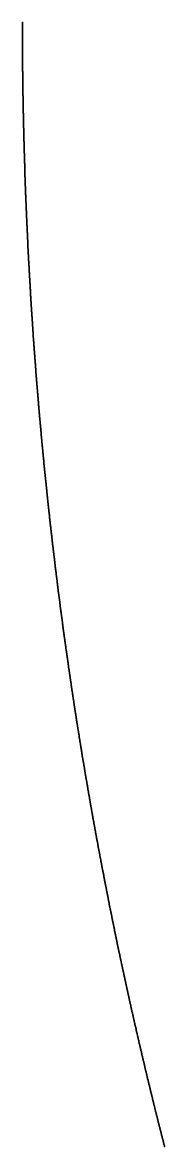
# Model space of a CAD drawing. Header units: metres. Extents: x -42.1 to 42, y -42.1 to 42.
# Drawn here: x -42.1 to -40.77, y -10.54 to -0.02 of the extents above; entities that cross this region are included whole.
import ezdxf

# ---------------------------------------------------------------- set-up
doc = ezdxf.new("R2010")
doc.units = ezdxf.units.M

msp = doc.modelspace()

# ---------------------------------------------------------------- linework, layer by layer
for p in [(-42.098, -0.023), (-42.098, -0.031), (-42.098, -0.038), (-42.098, -0.045), (-42.098, -0.053), (-42.098, -0.06), (-42.098, -0.067), (-42.098, -0.075), (-42.098, -0.082), (-42.098, -0.09), (-42.098, -0.097), (-42.098, -0.104), (-42.098, -0.112), (-42.098, -0.119), (-42.098, -0.126), (-42.098, -0.134), (-42.098, -0.141), (-42.098, -0.148), (-42.098, -0.156), (-42.098, -0.163), (-42.098, -0.17), (-42.098, -0.178), (-42.098, -0.185), (-42.098, -0.192), (-42.098, -0.2), (-42.098, -0.207), (-42.098, -0.214), (-42.098, -0.222), (-42.097, -0.229), (-42.097, -0.236), (-42.097, -0.244), (-42.097, -0.251), (-42.097, -0.259), (-42.097, -0.266), (-42.097, -0.273), (-42.097, -0.281), (-42.097, -0.288), (-42.097, -0.295), (-42.097, -0.303), (-42.097, -0.31), (-42.097, -0.317), (-42.097, -0.325), (-42.097, -0.332), (-42.097, -0.339), (-42.097, -0.347), (-42.097, -0.354), (-42.097, -0.361), (-42.097, -0.369), (-42.097, -0.376), (-42.096, -0.383), (-42.096, -0.391), (-42.096, -0.398), (-42.096, -0.405), (-42.096, -0.413), (-42.096, -0.42), (-42.096, -0.427), (-42.096, -0.435), (-42.096, -0.442), (-42.096, -0.45), (-42.096, -0.457), (-42.096, -0.464), (-42.096, -0.472), (-42.096, -0.479), (-42.095, -0.486), (-42.095, -0.494), (-42.095, -0.501), (-42.095, -0.508), (-42.095, -0.516), (-42.095, -0.523), (-42.095, -0.53), (-42.095, -0.538), (-42.095, -0.545), (-42.095, -0.552), (-42.095, -0.56), (-42.095, -0.567), (-42.094, -0.574), (-42.094, -0.582), (-42.094, -0.589), (-42.094, -0.596), (-42.094, -0.604), (-42.094, -0.611), (-42.094, -0.619), (-42.094, -0.626), (-42.094, -0.633), (-42.094, -0.641), (-42.093, -0.648), (-42.093, -0.655), (-42.093, -0.663), (-42.093, -0.67), (-42.093, -0.677), (-42.093, -0.685), (-42.093, -0.692), (-42.093, -0.699), (-42.093, -0.707), (-42.092, -0.714), (-42.092, -0.721), (-42.092, -0.729), (-42.092, -0.736), (-42.092, -0.743), (-42.092, -0.751), (-42.092, -0.758), (-42.092, -0.765), (-42.091, -0.773), (-42.091, -0.78), (-42.091, -0.787), (-42.091, -0.795), (-42.091, -0.802), (-42.091, -0.81), (-42.091, -0.817), (-42.09, -0.824), (-42.09, -0.832), (-42.09, -0.839), (-42.09, -0.846), (-42.09, -0.854), (-42.09, -0.861), (-42.09, -0.868), (-42.089, -0.876), (-42.089, -0.883), (-42.089, -0.89), (-42.089, -0.898), (-42.089, -0.905), (-42.089, -0.912), (-42.089, -0.92), (-42.088, -0.927), (-42.088, -0.934), (-42.088, -0.942), (-42.088, -0.949), (-42.088, -0.956), (-42.088, -0.964), (-42.087, -0.971), (-42.087, -0.978), (-42.087, -0.986), (-42.087, -0.993), (-42.087, -1), (-42.087, -1.008), (-42.086, -1.015), (-42.086, -1.023), (-42.086, -1.03), (-42.086, -1.037), (-42.086, -1.045), (-42.086, -1.052), (-42.085, -1.059), (-42.085, -1.067), (-42.085, -1.074), (-42.085, -1.081), (-42.085, -1.089), (-42.084, -1.096), (-42.084, -1.103), (-42.084, -1.111), (-42.084, -1.118), (-42.084, -1.125), (-42.084, -1.133), (-42.083, -1.14), (-42.083, -1.147), (-42.083, -1.155), (-42.083, -1.162), (-42.083, -1.169), (-42.082, -1.177), (-42.082, -1.184), (-42.082, -1.191), (-42.082, -1.199), (-42.082, -1.206), (-42.081, -1.213), (-42.081, -1.221), (-42.081, -1.228), (-42.081, -1.236), (-42.081, -1.243), (-42.08, -1.25), (-42.08, -1.258), (-42.08, -1.265), (-42.08, -1.272), (-42.079, -1.28), (-42.079, -1.287), (-42.079, -1.294), (-42.079, -1.302), (-42.079, -1.309), (-42.078, -1.316), (-42.078, -1.324), (-42.078, -1.331), (-42.078, -1.338), (-42.077, -1.346), (-42.077, -1.353), (-42.077, -1.36), (-42.077, -1.368), (-42.077, -1.375), (-42.076, -1.382), (-42.076, -1.39), (-42.076, -1.397), (-42.076, -1.404), (-42.075, -1.412), (-42.075, -1.419), (-42.075, -1.426), (-42.075, -1.434), (-42.074, -1.441), (-42.074, -1.448), (-42.074, -1.456), (-42.074, -1.463), (-42.073, -1.471), (-42.073, -1.478), (-42.073, -1.485), (-42.073, -1.493), (-42.072, -1.5), (-42.072, -1.507), (-42.072, -1.515), (-42.072, -1.522), (-42.071, -1.529), (-42.071, -1.537), (-42.071, -1.544), (-42.071, -1.551), (-42.07, -1.559), (-42.07, -1.566), (-42.07, -1.573), (-42.069, -1.581), (-42.069, -1.588), (-42.069, -1.595), (-42.069, -1.603), (-42.068, -1.61), (-42.068, -1.617), (-42.068, -1.625), (-42.068, -1.632), (-42.067, -1.639), (-42.067, -1.647), (-42.067, -1.654), (-42.066, -1.661), (-42.066, -1.669), (-42.066, -1.676), (-42.066, -1.683), (-42.065, -1.691), (-42.065, -1.698), (-42.065, -1.705), (-42.064, -1.713), (-42.064, -1.72), (-42.064, -1.728), (-42.063, -1.735), (-42.063, -1.742), (-42.063, -1.75), (-42.063, -1.757), (-42.062, -1.764), (-42.062, -1.772), (-42.062, -1.779), (-42.061, -1.786), (-42.061, -1.794), (-42.061, -1.801), (-42.06, -1.808), (-42.06, -1.816), (-42.06, -1.823), (-42.06, -1.83), (-42.059, -1.838), (-42.059, -1.845), (-42.059, -1.852), (-42.058, -1.86), (-42.058, -1.867), (-42.058, -1.874), (-42.057, -1.882), (-42.057, -1.889), (-42.057, -1.896), (-42.056, -1.904), (-42.056, -1.911), (-42.056, -1.918), (-42.055, -1.926), (-42.055, -1.933), (-42.055, -1.94), (-42.054, -1.948), (-42.054, -1.955), (-42.054, -1.962), (-42.053, -1.97), (-42.053, -1.977), (-42.053, -1.984), (-42.052, -1.992), (-42.052, -1.999), (-42.052, -2.006), (-42.051, -2.014), (-42.051, -2.021), (-42.051, -2.028), (-42.05, -2.036), (-42.05, -2.043), (-42.05, -2.05), (-42.049, -2.058), (-42.049, -2.065), (-42.048, -2.072), (-42.048, -2.08), (-42.048, -2.087), (-42.047, -2.095), (-42.047, -2.102), (-42.047, -2.109), (-42.046, -2.117), (-42.046, -2.124), (-42.046, -2.131), (-42.045, -2.139), (-42.045, -2.146), (-42.044, -2.153), (-42.044, -2.161), (-42.044, -2.168), (-42.043, -2.175), (-42.043, -2.183), (-42.043, -2.19), (-42.042, -2.197), (-42.042, -2.205), (-42.041, -2.212), (-42.041, -2.219), (-42.041, -2.227), (-42.04, -2.234), (-42.04, -2.241), (-42.04, -2.249), (-42.039, -2.256), (-42.039, -2.263), (-42.038, -2.271), (-42.038, -2.278), (-42.038, -2.285), (-42.037, -2.293), (-42.037, -2.3), (-42.036, -2.307), (-42.036, -2.315), (-42.036, -2.322), (-42.035, -2.329), (-42.035, -2.337), (-42.034, -2.344), (-42.034, -2.351), (-42.034, -2.359), (-42.033, -2.366), (-42.033, -2.373), (-42.032, -2.381), (-42.032, -2.388), (-42.032, -2.395), (-42.031, -2.403), (-42.031, -2.41), (-42.03, -2.417), (-42.03, -2.425), (-42.029, -2.432), (-42.029, -2.439), (-42.029, -2.447), (-42.028, -2.454), (-42.028, -2.461), (-42.027, -2.469), (-42.027, -2.476), (-42.027, -2.483), (-42.026, -2.491), (-42.026, -2.498), (-42.025, -2.505), (-42.025, -2.513), (-42.024, -2.52), (-42.024, -2.527), (-42.024, -2.535), (-42.023, -2.542), (-42.023, -2.549), (-42.022, -2.557), (-42.022, -2.564), (-42.021, -2.571), (-42.021, -2.579), (-42.02, -2.586), (-42.02, -2.593), (-42.02, -2.601), (-42.019, -2.608), (-42.019, -2.615), (-42.018, -2.623), (-42.018, -2.63), (-42.017, -2.637), (-42.017, -2.645), (-42.016, -2.652), (-42.016, -2.659), (-42.015, -2.667), (-42.015, -2.674), (-42.015, -2.681), (-42.014, -2.689), (-42.014, -2.696), (-42.013, -2.703), (-42.013, -2.711), (-42.012, -2.718), (-42.012, -2.725), (-42.011, -2.733), (-42.011, -2.74), (-42.01, -2.747), (-42.01, -2.755), (-42.009, -2.762), (-42.009, -2.769), (-42.008, -2.777), (-42.008, -2.784), (-42.007, -2.791), (-42.007, -2.799), (-42.006, -2.806), (-42.006, -2.813), (-42.005, -2.821), (-42.005, -2.828), (-42.005, -2.835), (-42.004, -2.843), (-42.004, -2.85), (-42.003, -2.857), (-42.003, -2.865), (-42.002, -2.872), (-42.002, -2.879), (-42.001, -2.887), (-42.001, -2.894), (-42, -2.901), (-42, -2.909), (-41.999, -2.916), (-41.999, -2.923), (-41.998, -2.931), (-41.998, -2.938), (-41.997, -2.945), (-41.997, -2.953), (-41.996, -2.96), (-41.996, -2.967), (-41.995, -2.975), (-41.994, -2.982), (-41.994, -2.989), (-41.993, -2.997), (-41.993, -3.004), (-41.992, -3.011), (-41.992, -3.019), (-41.991, -3.026), (-41.991, -3.033), (-41.99, -3.041), (-41.99, -3.048), (-41.989, -3.055), (-41.989, -3.063), (-41.988, -3.07), (-41.988, -3.077), (-41.987, -3.085), (-41.987, -3.092), (-41.986, -3.099), (-41.986, -3.107), (-41.985, -3.114), (-41.984, -3.121), (-41.984, -3.129), (-41.983, -3.136), (-41.983, -3.143), (-41.982, -3.151), (-41.982, -3.158), (-41.981, -3.165), (-41.981, -3.173), (-41.98, -3.18), (-41.98, -3.187), (-41.979, -3.194), (-41.978, -3.202), (-41.978, -3.209), (-41.977, -3.216), (-41.977, -3.224), (-41.976, -3.231), (-41.976, -3.238), (-41.975, -3.246), (-41.975, -3.253), (-41.974, -3.26), (-41.973, -3.268), (-41.973, -3.275), (-41.972, -3.282), (-41.972, -3.29), (-41.971, -3.297), (-41.971, -3.304), (-41.97, -3.312), (-41.969, -3.319), (-41.969, -3.326), (-41.968, -3.334), (-41.968, -3.341), (-41.967, -3.348), (-41.967, -3.356), (-41.966, -3.363), (-41.965, -3.37), (-41.965, -3.378), (-41.964, -3.385), (-41.964, -3.392), (-41.963, -3.4), (-41.962, -3.407), (-41.962, -3.414), (-41.961, -3.422), (-41.961, -3.429), (-41.96, -3.436), (-41.96, -3.444), (-41.959, -3.451), (-41.958, -3.458), (-41.958, -3.466), (-41.957, -3.473), (-41.957, -3.48), (-41.956, -3.487), (-41.955, -3.495), (-41.955, -3.502), (-41.954, -3.509), (-41.953, -3.517), (-41.953, -3.524), (-41.952, -3.531), (-41.952, -3.539), (-41.951, -3.546), (-41.95, -3.553), (-41.95, -3.561), (-41.949, -3.568), (-41.949, -3.575), (-41.948, -3.583), (-41.947, -3.59), (-41.947, -3.597), (-41.946, -3.605), (-41.945, -3.612), (-41.945, -3.619), (-41.944, -3.627), (-41.944, -3.634), (-41.943, -3.641), (-41.942, -3.649), (-41.942, -3.656), (-41.941, -3.663), (-41.94, -3.671), (-41.94, -3.678), (-41.939, -3.685), (-41.939, -3.692), (-41.938, -3.7), (-41.937, -3.707), (-41.937, -3.714), (-41.936, -3.722), (-41.935, -3.729), (-41.935, -3.736), (-41.934, -3.744), (-41.933, -3.751), (-41.933, -3.758), (-41.932, -3.766), (-41.931, -3.773), (-41.931, -3.78), (-41.93, -3.788), (-41.929, -3.795), (-41.929, -3.802), (-41.928, -3.81), (-41.927, -3.817), (-41.927, -3.824), (-41.926, -3.832), (-41.925, -3.839), (-41.925, -3.846), (-41.924, -3.853), (-41.924, -3.861), (-41.923, -3.868), (-41.922, -3.875), (-41.921, -3.883), (-41.921, -3.89), (-41.92, -3.897), (-41.919, -3.905), (-41.919, -3.912), (-41.918, -3.919), (-41.917, -3.927), (-41.917, -3.934), (-41.916, -3.941), (-41.915, -3.949), (-41.915, -3.956), (-41.914, -3.963), (-41.913, -3.971), (-41.913, -3.978), (-41.912, -3.985), (-41.911, -3.992), (-41.911, -4), (-41.91, -4.007), (-41.909, -4.014), (-41.908, -4.022), (-41.908, -4.029), (-41.907, -4.036), (-41.906, -4.044), (-41.906, -4.051), (-41.905, -4.058), (-41.904, -4.066), (-41.904, -4.073), (-41.903, -4.08), (-41.902, -4.088), (-41.901, -4.095), (-41.901, -4.102), (-41.9, -4.11), (-41.899, -4.117), (-41.899, -4.124), (-41.898, -4.131), (-41.897, -4.139), (-41.896, -4.146), (-41.896, -4.153), (-41.895, -4.161), (-41.894, -4.168), (-41.894, -4.175), (-41.893, -4.183), (-41.892, -4.19), (-41.891, -4.197), (-41.891, -4.205), (-41.89, -4.212), (-41.889, -4.219), (-41.888, -4.227), (-41.888, -4.234), (-41.887, -4.241), (-41.886, -4.248), (-41.886, -4.256), (-41.885, -4.263), (-41.884, -4.27), (-41.883, -4.278), (-41.883, -4.285), (-41.882, -4.292), (-41.881, -4.3), (-41.88, -4.307), (-41.88, -4.314), (-41.879, -4.322), (-41.878, -4.329), (-41.877, -4.336), (-41.877, -4.343), (-41.876, -4.351), (-41.875, -4.358), (-41.874, -4.365), (-41.874, -4.373), (-41.873, -4.38), (-41.872, -4.387), (-41.871, -4.395), (-41.871, -4.402), (-41.87, -4.409), (-41.869, -4.417), (-41.868, -4.424), (-41.867, -4.431), (-41.867, -4.438), (-41.866, -4.446), (-41.865, -4.453), (-41.864, -4.46), (-41.864, -4.468), (-41.863, -4.475), (-41.862, -4.482), (-41.861, -4.49), (-41.861, -4.497), (-41.86, -4.504), (-41.859, -4.512), (-41.858, -4.519), (-41.857, -4.526), (-41.857, -4.533), (-41.856, -4.541), (-41.855, -4.548), (-41.854, -4.555), (-41.853, -4.563), (-41.853, -4.57), (-41.852, -4.577), (-41.851, -4.585), (-41.85, -4.592), (-41.85, -4.599), (-41.849, -4.607), (-41.848, -4.614), (-41.847, -4.621), (-41.846, -4.628), (-41.846, -4.636), (-41.845, -4.643), (-41.844, -4.65), (-41.843, -4.658), (-41.842, -4.665), (-41.841, -4.672), (-41.841, -4.68), (-41.84, -4.687), (-41.839, -4.694), (-41.838, -4.701), (-41.837, -4.709), (-41.837, -4.716), (-41.836, -4.723), (-41.835, -4.731), (-41.834, -4.738), (-41.833, -4.745), (-41.832, -4.753), (-41.832, -4.76), (-41.831, -4.767), (-41.83, -4.774), (-41.829, -4.782), (-41.828, -4.789), (-41.828, -4.796), (-41.827, -4.804), (-41.826, -4.811), (-41.825, -4.818), (-41.824, -4.826), (-41.823, -4.833), (-41.823, -4.84), (-41.822, -4.847), (-41.821, -4.855), (-41.82, -4.862), (-41.819, -4.869), (-41.818, -4.877), (-41.817, -4.884), (-41.817, -4.891), (-41.816, -4.899), (-41.815, -4.906), (-41.814, -4.913), (-41.813, -4.92), (-41.812, -4.928), (-41.811, -4.935), (-41.811, -4.942), (-41.81, -4.95), (-41.809, -4.957), (-41.808, -4.964), (-41.807, -4.972), (-41.806, -4.979), (-41.805, -4.986), (-41.805, -4.993), (-41.804, -5.001), (-41.803, -5.008), (-41.802, -5.015), (-41.801, -5.023), (-41.8, -5.03), (-41.799, -5.037), (-41.799, -5.045), (-41.798, -5.052), (-41.797, -5.059), (-41.796, -5.066), (-41.795, -5.074), (-41.794, -5.081), (-41.793, -5.088), (-41.792, -5.096), (-41.791, -5.103), (-41.791, -5.11), (-41.79, -5.117), (-41.789, -5.125), (-41.788, -5.132), (-41.787, -5.139), (-41.786, -5.147), (-41.785, -5.154), (-41.784, -5.161), (-41.783, -5.169), (-41.783, -5.176), (-41.782, -5.183), (-41.781, -5.19), (-41.78, -5.198), (-41.779, -5.205), (-41.778, -5.212), (-41.777, -5.22), (-41.776, -5.227), (-41.775, -5.234), (-41.774, -5.241), (-41.774, -5.249), (-41.773, -5.256), (-41.772, -5.263), (-41.771, -5.271), (-41.77, -5.278), (-41.769, -5.285), (-41.768, -5.292), (-41.767, -5.3), (-41.766, -5.307), (-41.765, -5.314), (-41.764, -5.322), (-41.763, -5.329), (-41.763, -5.336), (-41.762, -5.344), (-41.761, -5.351), (-41.76, -5.358), (-41.759, -5.365), (-41.758, -5.373), (-41.757, -5.38), (-41.756, -5.387), (-41.755, -5.395), (-41.754, -5.402), (-41.753, -5.409), (-41.752, -5.416), (-41.751, -5.424), (-41.75, -5.431), (-41.749, -5.438), (-41.748, -5.446), (-41.748, -5.453), (-41.747, -5.46), (-41.746, -5.467), (-41.745, -5.475), (-41.744, -5.482), (-41.743, -5.489), (-41.742, -5.497), (-41.741, -5.504), (-41.74, -5.511), (-41.739, -5.518), (-41.738, -5.526), (-41.737, -5.533), (-41.736, -5.54), (-41.735, -5.548), (-41.734, -5.555), (-41.733, -5.562), (-41.732, -5.569), (-41.731, -5.577), (-41.73, -5.584), (-41.729, -5.591), (-41.728, -5.599), (-41.727, -5.606), (-41.726, -5.613), (-41.725, -5.62), (-41.724, -5.628), (-41.723, -5.635), (-41.723, -5.642), (-41.722, -5.65), (-41.721, -5.657), (-41.72, -5.664), (-41.719, -5.671), (-41.718, -5.679), (-41.717, -5.686), (-41.716, -5.693), (-41.715, -5.7), (-41.714, -5.708), (-41.713, -5.715), (-41.712, -5.722), (-41.711, -5.73), (-41.71, -5.737), (-41.709, -5.744), (-41.708, -5.751), (-41.707, -5.759), (-41.706, -5.766), (-41.705, -5.773), (-41.704, -5.781), (-41.703, -5.788), (-41.702, -5.795), (-41.701, -5.802), (-41.7, -5.81), (-41.699, -5.817), (-41.698, -5.824), (-41.697, -5.832), (-41.696, -5.839), (-41.695, -5.846), (-41.694, -5.853), (-41.693, -5.861), (-41.692, -5.868), (-41.691, -5.875), (-41.69, -5.882), (-41.688, -5.89), (-41.687, -5.897), (-41.686, -5.904), (-41.685, -5.912), (-41.684, -5.919), (-41.683, -5.926), (-41.682, -5.933), (-41.681, -5.941), (-41.68, -5.948), (-41.679, -5.955), (-41.678, -5.962), (-41.677, -5.97), (-41.676, -5.977), (-41.675, -5.984), (-41.674, -5.992), (-41.673, -5.999), (-41.672, -6.006), (-41.671, -6.013), (-41.67, -6.021), (-41.669, -6.028), (-41.668, -6.035), (-41.667, -6.042), (-41.666, -6.05), (-41.665, -6.057), (-41.664, -6.064), (-41.663, -6.072), (-41.661, -6.079), (-41.66, -6.086), (-41.659, -6.093), (-41.658, -6.101), (-41.657, -6.108), (-41.656, -6.115), (-41.655, -6.122), (-41.654, -6.13), (-41.653, -6.137), (-41.652, -6.144), (-41.651, -6.152), (-41.65, -6.159), (-41.649, -6.166), (-41.648, -6.173), (-41.647, -6.181), (-41.645, -6.188), (-41.644, -6.195), (-41.643, -6.202), (-41.642, -6.21), (-41.641, -6.217), (-41.64, -6.224), (-41.639, -6.232), (-41.638, -6.239), (-41.637, -6.246), (-41.636, -6.253), (-41.635, -6.261), (-41.634, -6.268), (-41.633, -6.275), (-41.631, -6.282), (-41.63, -6.29), (-41.629, -6.297), (-41.628, -6.304), (-41.627, -6.311), (-41.626, -6.319), (-41.625, -6.326), (-41.624, -6.333), (-41.623, -6.341), (-41.622, -6.348), (-41.62, -6.355), (-41.619, -6.362), (-41.618, -6.37), (-41.617, -6.377), (-41.616, -6.384), (-41.615, -6.391), (-41.614, -6.399), (-41.613, -6.406), (-41.612, -6.413), (-41.61, -6.42), (-41.609, -6.428), (-41.608, -6.435), (-41.607, -6.442), (-41.606, -6.449), (-41.605, -6.457), (-41.604, -6.464), (-41.603, -6.471), (-41.602, -6.479), (-41.6, -6.486), (-41.599, -6.493), (-41.598, -6.5), (-41.597, -6.508), (-41.596, -6.515), (-41.595, -6.522), (-41.594, -6.529), (-41.592, -6.537), (-41.591, -6.544), (-41.59, -6.551), (-41.589, -6.558), (-41.588, -6.566), (-41.587, -6.573), (-41.586, -6.58), (-41.584, -6.587), (-41.583, -6.595), (-41.582, -6.602), (-41.581, -6.609), (-41.58, -6.616), (-41.579, -6.624), (-41.578, -6.631), (-41.576, -6.638), (-41.575, -6.645), (-41.574, -6.653), (-41.573, -6.66), (-41.572, -6.667), (-41.571, -6.674), (-41.57, -6.682), (-41.568, -6.689), (-41.567, -6.696), (-41.566, -6.704), (-41.565, -6.711), (-41.564, -6.718), (-41.563, -6.725), (-41.561, -6.733), (-41.56, -6.74), (-41.559, -6.747), (-41.558, -6.754), (-41.557, -6.762), (-41.555, -6.769), (-41.554, -6.776), (-41.553, -6.783), (-41.552, -6.791), (-41.551, -6.798), (-41.55, -6.805), (-41.548, -6.812), (-41.547, -6.82), (-41.546, -6.827), (-41.545, -6.834), (-41.544, -6.841), (-41.542, -6.849), (-41.541, -6.856), (-41.54, -6.863), (-41.539, -6.87), (-41.538, -6.878), (-41.537, -6.885), (-41.535, -6.892), (-41.534, -6.899), (-41.533, -6.907), (-41.532, -6.914), (-41.531, -6.921), (-41.529, -6.928), (-41.528, -6.936), (-41.527, -6.943), (-41.526, -6.95), (-41.524, -6.957), (-41.523, -6.965), (-41.522, -6.972), (-41.521, -6.979), (-41.52, -6.986), (-41.518, -6.994), (-41.517, -7.001), (-41.516, -7.008), (-41.515, -7.015), (-41.514, -7.023), (-41.512, -7.03), (-41.511, -7.037), (-41.51, -7.044), (-41.509, -7.052), (-41.507, -7.059), (-41.506, -7.066), (-41.505, -7.073), (-41.504, -7.081), (-41.503, -7.088), (-41.501, -7.095), (-41.5, -7.102), (-41.499, -7.109), (-41.498, -7.117), (-41.496, -7.124), (-41.495, -7.131), (-41.494, -7.138), (-41.493, -7.146), (-41.491, -7.153), (-41.49, -7.16), (-41.489, -7.167), (-41.488, -7.175), (-41.486, -7.182), (-41.485, -7.189), (-41.484, -7.196), (-41.483, -7.204), (-41.481, -7.211), (-41.48, -7.218), (-41.479, -7.225), (-41.478, -7.233), (-41.476, -7.24), (-41.475, -7.247), (-41.474, -7.254), (-41.473, -7.262), (-41.471, -7.269), (-41.47, -7.276), (-41.469, -7.283), (-41.468, -7.291), (-41.466, -7.298), (-41.465, -7.305), (-41.464, -7.312), (-41.462, -7.319), (-41.461, -7.327), (-41.46, -7.334), (-41.459, -7.341), (-41.457, -7.348), (-41.456, -7.356), (-41.455, -7.363), (-41.454, -7.37), (-41.452, -7.377), (-41.451, -7.385), (-41.45, -7.392), (-41.448, -7.399), (-41.447, -7.406), (-41.446, -7.414), (-41.445, -7.421), (-41.443, -7.428), (-41.442, -7.435), (-41.441, -7.442), (-41.439, -7.45), (-41.438, -7.457), (-41.437, -7.464), (-41.435, -7.471), (-41.434, -7.479), (-41.433, -7.486), (-41.432, -7.493), (-41.43, -7.5), (-41.429, -7.508), (-41.428, -7.515), (-41.426, -7.522), (-41.425, -7.529), (-41.424, -7.536), (-41.422, -7.544), (-41.421, -7.551), (-41.42, -7.558), (-41.419, -7.565), (-41.417, -7.573), (-41.416, -7.58), (-41.415, -7.587), (-41.413, -7.594), (-41.412, -7.602), (-41.411, -7.609), (-41.409, -7.616), (-41.408, -7.623), (-41.407, -7.63), (-41.405, -7.638), (-41.404, -7.645), (-41.403, -7.652), (-41.401, -7.659), (-41.4, -7.667), (-41.399, -7.674), (-41.397, -7.681), (-41.396, -7.688), (-41.395, -7.695), (-41.393, -7.703), (-41.392, -7.71), (-41.391, -7.717), (-41.389, -7.724), (-41.388, -7.732), (-41.387, -7.739), (-41.385, -7.746), (-41.384, -7.753), (-41.383, -7.761), (-41.381, -7.768), (-41.38, -7.775), (-41.378, -7.782), (-41.377, -7.789), (-41.376, -7.797), (-41.374, -7.804), (-41.373, -7.811), (-41.372, -7.818), (-41.37, -7.826), (-41.369, -7.833), (-41.368, -7.84), (-41.366, -7.847), (-41.365, -7.854), (-41.364, -7.862), (-41.362, -7.869), (-41.361, -7.876), (-41.359, -7.883), (-41.358, -7.89), (-41.357, -7.898), (-41.355, -7.905), (-41.354, -7.912), (-41.353, -7.919), (-41.351, -7.927), (-41.35, -7.934), (-41.348, -7.941), (-41.347, -7.948), (-41.346, -7.955), (-41.344, -7.963), (-41.343, -7.97), (-41.342, -7.977), (-41.34, -7.984), (-41.339, -7.992), (-41.337, -7.999), (-41.336, -8.006), (-41.335, -8.013), (-41.333, -8.02), (-41.332, -8.028), (-41.33, -8.035), (-41.329, -8.042), (-41.328, -8.049), (-41.326, -8.056), (-41.325, -8.064), (-41.323, -8.071), (-41.322, -8.078), (-41.321, -8.085), (-41.319, -8.093), (-41.318, -8.1), (-41.316, -8.107), (-41.315, -8.114), (-41.314, -8.121), (-41.312, -8.129), (-41.311, -8.136), (-41.309, -8.143), (-41.308, -8.15), (-41.306, -8.157), (-41.305, -8.165), (-41.304, -8.172), (-41.302, -8.179), (-41.301, -8.186), (-41.299, -8.193), (-41.298, -8.201), (-41.296, -8.208), (-41.295, -8.215), (-41.294, -8.222), (-41.292, -8.23), (-41.291, -8.237), (-41.289, -8.244), (-41.288, -8.251), (-41.286, -8.258), (-41.285, -8.266), (-41.284, -8.273), (-41.282, -8.28), (-41.281, -8.287), (-41.279, -8.294), (-41.278, -8.302), (-41.276, -8.309), (-41.275, -8.316), (-41.274, -8.323), (-41.272, -8.33), (-41.271, -8.338), (-41.269, -8.345), (-41.268, -8.352), (-41.266, -8.359), (-41.265, -8.366), (-41.263, -8.374), (-41.262, -8.381), (-41.26, -8.388), (-41.259, -8.395), (-41.258, -8.402), (-41.256, -8.41), (-41.255, -8.417), (-41.253, -8.424), (-41.252, -8.431), (-41.25, -8.438), (-41.249, -8.446), (-41.247, -8.453), (-41.246, -8.46), (-41.244, -8.467), (-41.243, -8.474), (-41.241, -8.482), (-41.24, -8.489), (-41.238, -8.496), (-41.237, -8.503), (-41.235, -8.51), (-41.234, -8.518), (-41.232, -8.525), (-41.231, -8.532), (-41.23, -8.539), (-41.228, -8.546), (-41.227, -8.554), (-41.225, -8.561), (-41.224, -8.568), (-41.222, -8.575), (-41.221, -8.582), (-41.219, -8.59), (-41.218, -8.597), (-41.216, -8.604), (-41.215, -8.611), (-41.213, -8.618), (-41.212, -8.626), (-41.21, -8.633), (-41.209, -8.64), (-41.207, -8.647), (-41.206, -8.654), (-41.204, -8.662), (-41.203, -8.669), (-41.201, -8.676), (-41.2, -8.683), (-41.198, -8.69), (-41.197, -8.697), (-41.195, -8.705), (-41.194, -8.712), (-41.192, -8.719), (-41.191, -8.726), (-41.189, -8.733), (-41.187, -8.741), (-41.186, -8.748), (-41.184, -8.755), (-41.183, -8.762), (-41.181, -8.769), (-41.18, -8.777), (-41.178, -8.784), (-41.177, -8.791), (-41.175, -8.798), (-41.174, -8.805), (-41.172, -8.813), (-41.171, -8.82), (-41.169, -8.827), (-41.168, -8.834), (-41.166, -8.841), (-41.165, -8.848), (-41.163, -8.856), (-41.161, -8.863), (-41.16, -8.87), (-41.158, -8.877), (-41.157, -8.884), (-41.155, -8.892), (-41.154, -8.899), (-41.152, -8.906), (-41.151, -8.913), (-41.149, -8.92), (-41.148, -8.927), (-41.146, -8.935), (-41.144, -8.942), (-41.143, -8.949), (-41.141, -8.956), (-41.14, -8.963), (-41.138, -8.971), (-41.137, -8.978), (-41.135, -8.985), (-41.133, -8.992), (-41.132, -8.999), (-41.13, -9.006), (-41.129, -9.014), (-41.127, -9.021), (-41.126, -9.028), (-41.124, -9.035), (-41.123, -9.042), (-41.121, -9.05), (-41.119, -9.057), (-41.118, -9.064), (-41.116, -9.071), (-41.115, -9.078), (-41.113, -9.085), (-41.111, -9.093), (-41.11, -9.1), (-41.108, -9.107), (-41.107, -9.114), (-41.105, -9.121), (-41.104, -9.128), (-41.102, -9.136), (-41.1, -9.143), (-41.099, -9.15), (-41.097, -9.157), (-41.096, -9.164), (-41.094, -9.172), (-41.092, -9.179), (-41.091, -9.186), (-41.089, -9.193), (-41.088, -9.2), (-41.086, -9.207), (-41.084, -9.215), (-41.083, -9.222), (-41.081, -9.229), (-41.08, -9.236), (-41.078, -9.243), (-41.076, -9.25), (-41.075, -9.258), (-41.073, -9.265), (-41.072, -9.272), (-41.07, -9.279), (-41.068, -9.286), (-41.067, -9.293), (-41.065, -9.301), (-41.063, -9.308), (-41.062, -9.315), (-41.06, -9.322), (-41.059, -9.329), (-41.057, -9.336), (-41.055, -9.344), (-41.054, -9.351), (-41.052, -9.358), (-41.05, -9.365), (-41.049, -9.372), (-41.047, -9.379), (-41.046, -9.387), (-41.044, -9.394), (-41.042, -9.401), (-41.041, -9.408), (-41.039, -9.415), (-41.037, -9.422), (-41.036, -9.43), (-41.034, -9.437), (-41.032, -9.444), (-41.031, -9.451), (-41.029, -9.458), (-41.028, -9.465), (-41.026, -9.473), (-41.024, -9.48), (-41.023, -9.487), (-41.021, -9.494), (-41.019, -9.501), (-41.018, -9.508), (-41.016, -9.515), (-41.014, -9.523), (-41.013, -9.53), (-41.011, -9.537), (-41.009, -9.544), (-41.008, -9.551), (-41.006, -9.558), (-41.004, -9.566), (-41.003, -9.573), (-41.001, -9.58), (-40.999, -9.587), (-40.998, -9.594), (-40.996, -9.601), (-40.994, -9.609), (-40.993, -9.616), (-40.991, -9.623), (-40.989, -9.63), (-40.988, -9.637), (-40.986, -9.644), (-40.984, -9.651), (-40.983, -9.659), (-40.981, -9.666), (-40.979, -9.673), (-40.978, -9.68), (-40.976, -9.687), (-40.974, -9.694), (-40.973, -9.702), (-40.971, -9.709), (-40.969, -9.716), (-40.967, -9.723), (-40.966, -9.73), (-40.964, -9.737), (-40.962, -9.744), (-40.961, -9.752), (-40.959, -9.759), (-40.957, -9.766), (-40.956, -9.773), (-40.954, -9.78), (-40.952, -9.787), (-40.951, -9.795), (-40.949, -9.802), (-40.947, -9.809), (-40.945, -9.816), (-40.944, -9.823), (-40.942, -9.83), (-40.94, -9.837), (-40.939, -9.845), (-40.937, -9.852), (-40.935, -9.859), (-40.933, -9.866), (-40.932, -9.873), (-40.93, -9.88), (-40.928, -9.887), (-40.927, -9.895), (-40.925, -9.902), (-40.923, -9.909), (-40.921, -9.916), (-40.92, -9.923), (-40.918, -9.93), (-40.916, -9.937), (-40.914, -9.945), (-40.913, -9.952), (-40.911, -9.959), (-40.909, -9.966), (-40.908, -9.973), (-40.906, -9.98), (-40.904, -9.987), (-40.902, -9.995), (-40.901, -10.002), (-40.899, -10.009), (-40.897, -10.016), (-40.895, -10.023), (-40.894, -10.03), (-40.892, -10.037), (-40.89, -10.045), (-40.888, -10.052), (-40.887, -10.059), (-40.885, -10.066), (-40.883, -10.073), (-40.881, -10.08), (-40.88, -10.087), (-40.878, -10.094), (-40.876, -10.102), (-40.874, -10.109), (-40.873, -10.116), (-40.871, -10.123), (-40.869, -10.13), (-40.867, -10.137), (-40.866, -10.144), (-40.864, -10.152), (-40.862, -10.159), (-40.86, -10.166), (-40.858, -10.173), (-40.857, -10.18), (-40.855, -10.187), (-40.853, -10.194), (-40.851, -10.201), (-40.85, -10.209), (-40.848, -10.216), (-40.846, -10.223), (-40.844, -10.23), (-40.842, -10.237), (-40.841, -10.244), (-40.839, -10.251), (-40.837, -10.258), (-40.835, -10.266), (-40.834, -10.273), (-40.832, -10.28), (-40.83, -10.287), (-40.828, -10.294), (-40.826, -10.301), (-40.825, -10.308), (-40.823, -10.316), (-40.821, -10.323), (-40.819, -10.33), (-40.817, -10.337), (-40.816, -10.344), (-40.814, -10.351), (-40.812, -10.358), (-40.81, -10.365), (-40.808, -10.373), (-40.807, -10.38), (-40.805, -10.387), (-40.803, -10.394), (-40.801, -10.401), (-40.799, -10.408), (-40.798, -10.415), (-40.796, -10.422), (-40.794, -10.429), (-40.792, -10.437), (-40.79, -10.444), (-40.788, -10.451), (-40.787, -10.458), (-40.785, -10.465), (-40.783, -10.472), (-40.781, -10.479), (-40.779, -10.486), (-40.778, -10.494), (-40.776, -10.501), (-40.774, -10.508), (-40.772, -10.515), (-40.77, -10.522), (-40.768, -10.529), (-40.767, -10.536)]:
    msp.add_point(p)

doc.saveas('drawing.dxf')
